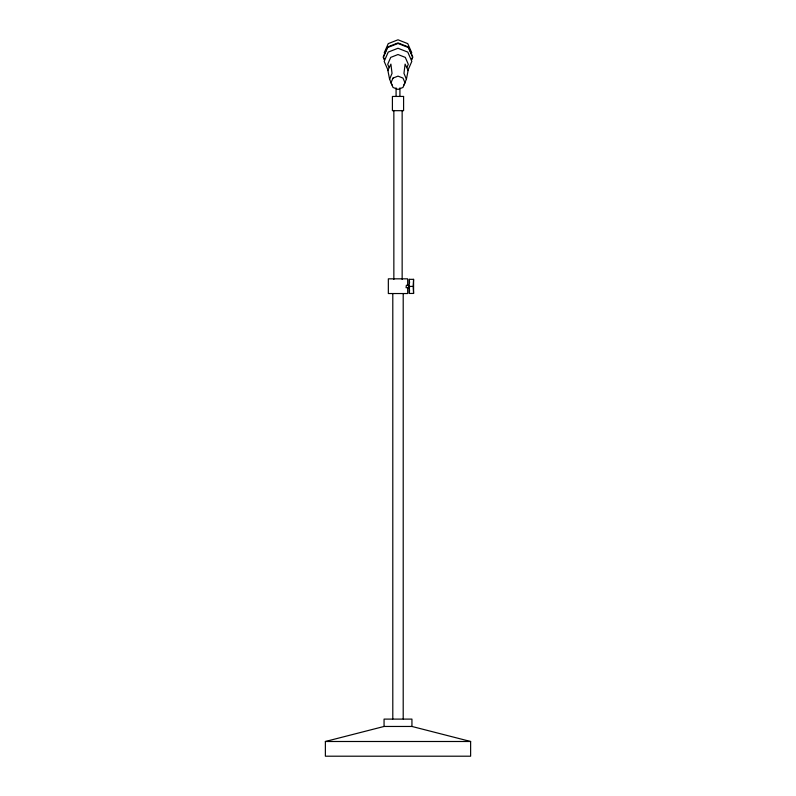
<?xml version="1.0" encoding="UTF-8"?>
<svg xmlns="http://www.w3.org/2000/svg" width="796" height="796" viewBox="0 0 796 796"><rect width="100%" height="100%" fill="white"/><g stroke="black" fill="none" stroke-linecap="round" stroke-linejoin="round"><path stroke-width="1.19" d="M408.895 286.391L409.343 279.336L413.582 279.336L413.582 293.445L409.343 293.445L408.895 286.391L413.134 286.391L413.582 279.336M409.343 293.445L409.562 289.913M409.045 287.714L409.343 285.267L406.368 285.267L406.069 287.714L409.632 287.714M406.408 79.212L408.129 70.446L405.104 64.108L403.97 73.371L406.408 79.212L403.92 85.013M389.592 79.212L392.03 73.371L390.896 64.108L387.871 70.446L389.592 79.212L392.08 85.013M384.209 52.864L388.249 43.631L398 39.8L407.751 43.631L411.791 52.864M407.015 67.262L408.308 64.297L405.293 57.392L398 54.526L390.707 57.392L387.692 64.297L388.985 67.262M411.751 59.013L412.706 56.824L408.398 46.974L398 42.885L387.602 46.974L383.294 56.824L384.249 59.013M411.751 59.6L412.706 57.412L408.398 47.551L398 43.472L387.602 47.551L383.294 57.412L384.249 59.6M407.781 70.635L411.83 61.372L407.781 52.098L398 48.258L388.219 52.098L384.17 61.372L388.219 70.635M325.375 741.494L384.06 726.459L411.94 726.459L470.625 741.494L470.625 756.2L325.375 756.2L325.375 741.494L470.625 741.494M413.134 286.391L413.582 293.445M409.343 279.336L409.562 282.869M411.94 726.459L411.94 719.106L384.06 719.106L384.06 726.459M407.661 284.958L407.661 278.829L388.339 278.829L388.339 293.535L407.661 293.535L407.661 287.406M403.204 293.535L403.204 718.967M402.149 110.435L402.149 279.436M399.92 87.898L399.92 96.445M396.08 87.898L396.08 96.445M393.851 110.435L393.851 279.436M392.796 293.535L392.796 718.967M393.045 78.068L390.985 82.774L393.045 87.47L398 89.411L402.955 87.47L405.015 82.774L402.955 78.068L398 76.127L393.045 78.068M403.592 96.445L392.408 96.445L392.408 110.674L403.592 110.674L403.592 96.445"/></g></svg>
